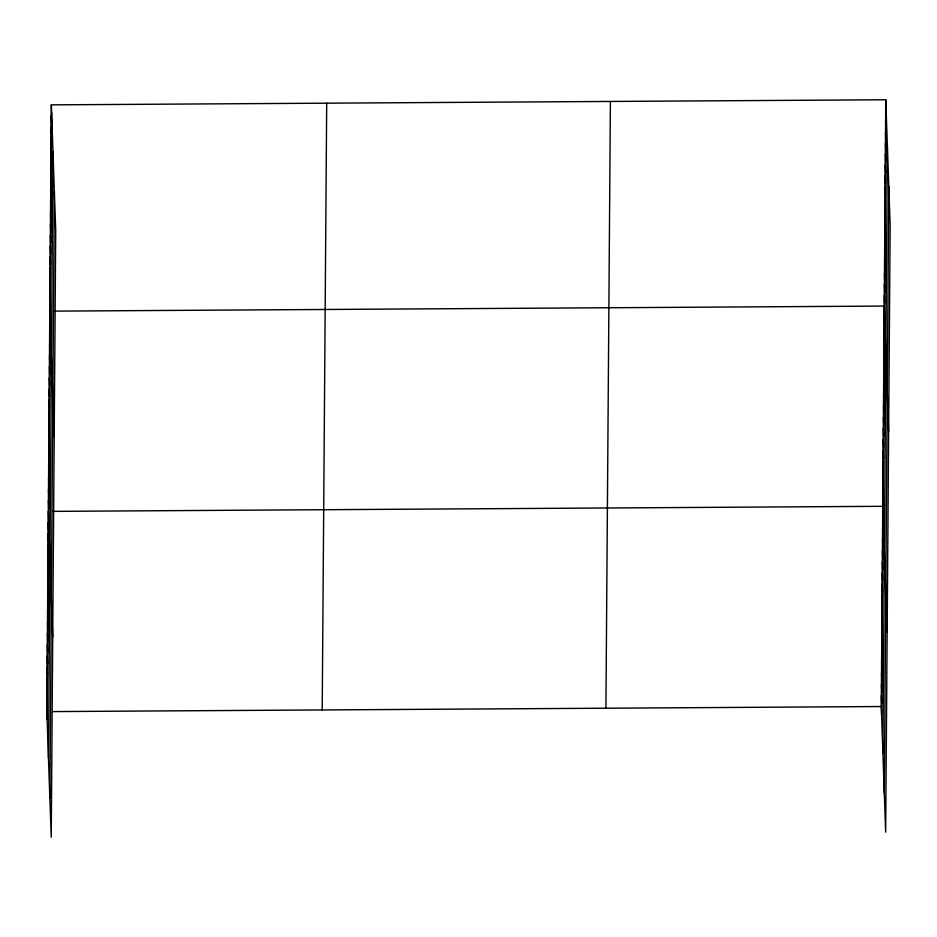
<?xml version="1.0" encoding="UTF-8"?>
<svg xmlns="http://www.w3.org/2000/svg" width="937" height="937" viewBox="0 0 937 937"><rect width="100%" height="100%" fill="white"/><g stroke="black" fill="none" stroke-linecap="round" stroke-linejoin="round"><path stroke-width="1.41" d="M51.336 104.862L46.85 711.628L51.23 837.233L55.716 230.467L51.336 104.862L885.77 99.767L890.15 225.372L885.664 832.138L881.284 706.533L885.77 99.767M47.119 719.288L51.605 112.522M48.478 758.209L52.964 151.443M49.872 798.312L54.358 191.546M322.211 709.953L326.697 103.175M605.923 708.22L610.397 101.454M881.541 714.205L886.027 107.427M882.912 753.125L887.386 146.348M884.305 793.217L888.791 186.451M54.182 311.131L884.235 306.071L888.627 431.676M52.706 511.368L882.759 506.308L887.14 631.913M52.683 711.593L881.284 706.533M885.688 110.625L885.957 118.285M885.606 121.482L885.875 129.142M885.524 132.34L885.793 140.011M885.442 143.197L885.711 150.869M885.36 154.055L885.629 161.726M885.278 164.912L885.547 172.584M885.207 175.769L885.465 183.441M885.125 186.627L885.395 194.299M885.043 197.484L885.313 205.156M884.961 208.354L885.231 216.014M884.879 219.211L885.149 226.871M884.797 230.069L885.067 237.729M884.715 240.926L884.985 248.586M884.645 251.784L884.903 259.444M884.563 262.641L884.833 270.301M884.481 273.499L884.751 281.159M884.399 284.356L884.669 292.016M884.317 295.214L884.587 302.874M884.153 317.198L884.423 324.858M884.071 328.313L884.341 335.985M883.989 339.44L884.259 347.112M883.907 350.567L884.177 358.227M883.825 361.694L884.095 369.354M883.743 372.809L884.013 380.481M883.661 383.936L883.931 391.607M883.579 395.063L883.849 402.723M883.497 406.189L883.767 413.849M883.415 417.316L883.685 424.976M883.333 428.432L883.603 436.103M883.251 439.558L883.521 447.218M883.169 450.685L883.439 458.345M883.087 461.812L883.357 469.472M883.005 472.927L883.275 480.599M882.923 484.054L883.193 491.714M882.841 495.181L883.111 502.841M882.677 517.423L882.947 525.095M882.595 528.55L882.865 536.222M882.513 539.677L882.783 547.337M882.431 550.804L882.701 558.464M882.349 561.919L882.619 569.591M882.267 573.046L882.537 580.717M882.185 584.173L882.455 591.833M882.104 595.3L882.373 602.959M882.022 606.426L882.291 614.086M881.94 617.542L882.209 625.213M881.858 628.668L882.127 636.328M881.776 639.795L882.045 647.455M881.694 650.922L881.963 658.582M881.612 662.037L881.881 669.709M881.53 673.164L881.799 680.824M881.448 684.291L881.717 691.951M881.366 695.418L881.635 703.078M51.254 115.719L51.523 123.379M51.172 126.577L51.441 134.237M51.09 137.434L51.359 145.094M51.008 148.292L51.277 155.952M50.938 159.149L51.195 166.809M50.856 170.007L51.125 177.667M50.774 180.864L51.043 188.524M50.692 191.722L50.961 199.382M50.61 202.579L50.879 210.239M50.528 213.437L50.797 221.097M50.457 224.294L50.715 231.966M50.375 235.152L50.645 242.824M50.293 246.009L50.563 253.681M50.211 256.867L50.481 264.539M50.129 267.724L50.399 275.396M50.048 278.582L50.317 286.253M49.966 289.439L50.235 297.111M49.895 300.308L50.153 307.968M49.813 311.166L54.194 436.759M49.731 322.281L50.001 329.953M49.649 333.408L49.919 341.068M49.567 344.535L49.825 352.195M49.485 355.662L49.743 363.322M49.403 366.777L49.661 374.449M49.321 377.904L49.579 385.564M49.239 389.031L49.497 396.691M49.157 400.158L49.415 407.818M49.075 411.273L49.333 418.944M48.993 422.4L49.251 430.071M48.9 433.526L49.169 441.186M48.818 444.653L49.087 452.313M48.736 455.769L49.005 463.44M48.654 466.895L48.923 474.567M48.572 478.022L48.841 485.682M48.49 489.149L48.759 496.809M48.408 500.276L48.677 507.936M48.326 511.391L52.718 636.996M48.244 522.518L48.513 530.178M48.162 533.645L48.431 541.305M48.08 544.772L48.349 552.432M47.998 555.887L48.267 563.559M47.916 567.014L48.185 574.674M47.834 578.141L48.103 585.801M47.752 589.268L48.021 596.928M47.67 600.383L47.939 608.054M47.588 611.51L47.857 619.181M47.506 622.636L47.775 630.296M47.424 633.763L47.693 641.423M47.342 644.879L47.611 652.55M47.26 656.005L47.529 663.677M47.178 667.132L47.447 674.792M47.096 678.259L47.365 685.919M47.014 689.386L47.283 697.046M46.932 700.501L47.201 708.173"/></g></svg>
